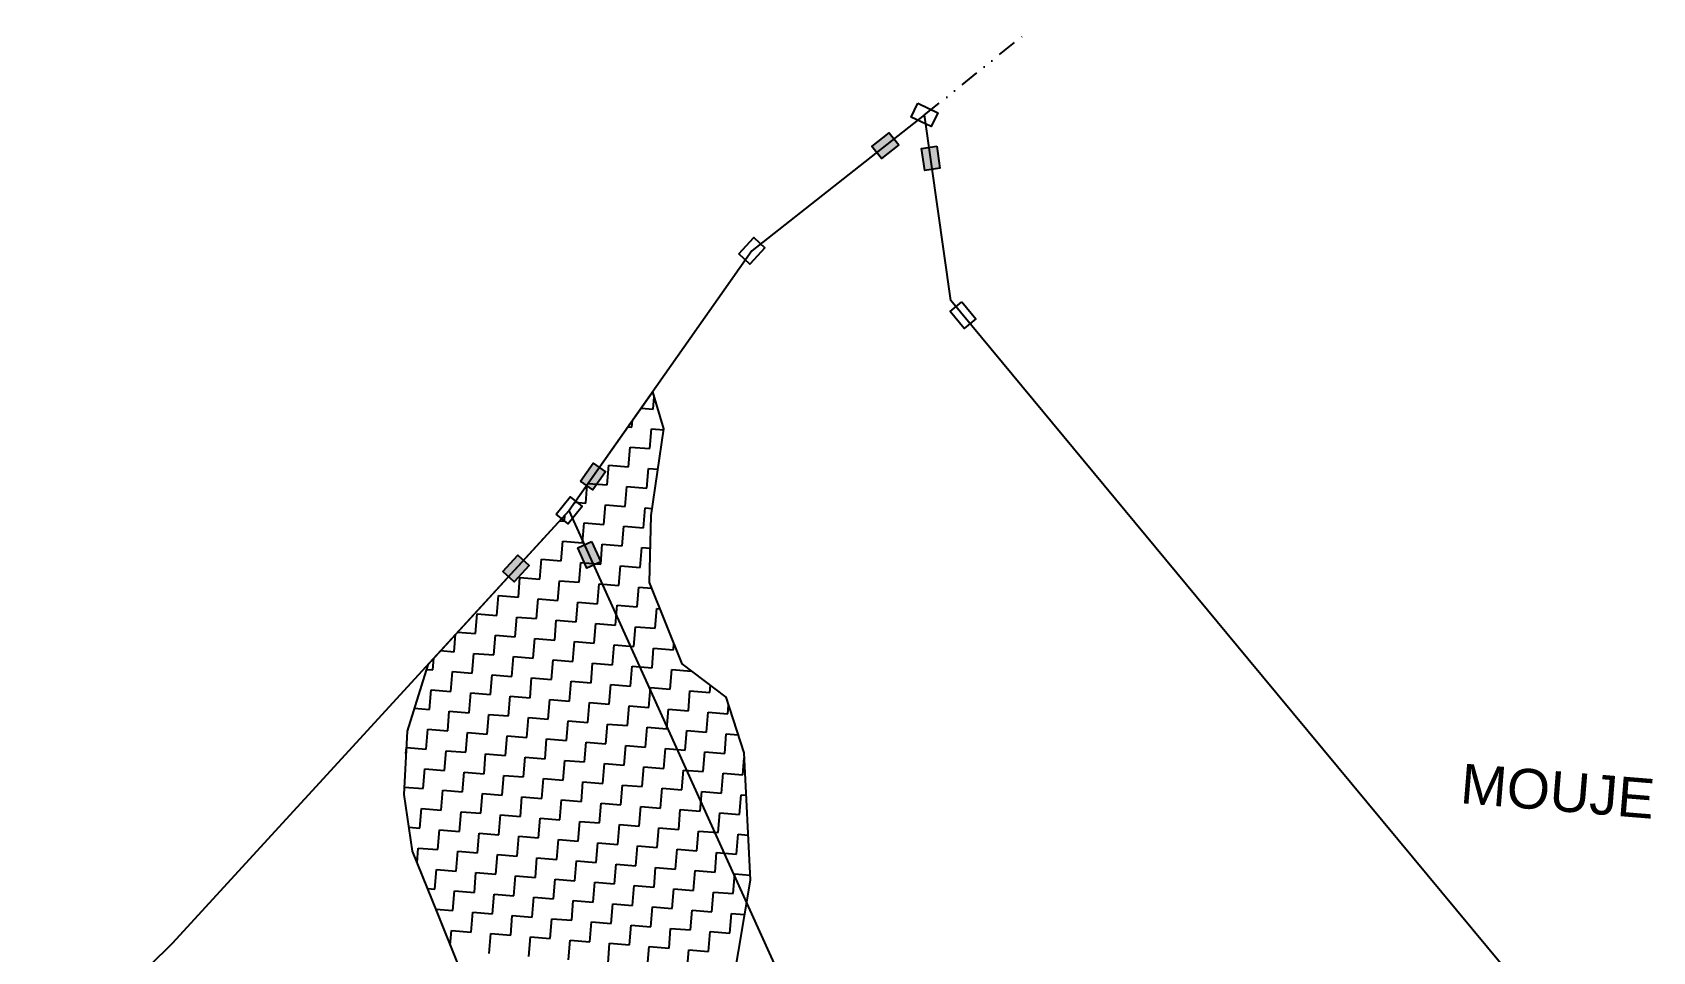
# Model space of a CAD drawing. Header units: metres. Extents: x 286589 to 288713, y 2001360 to 2004418.
# Drawn here: x 287385.2 to 287812.5, y 2004175.9 to 2004418.3 of the extents above; entities that cross this region are included whole.
import ezdxf
from ezdxf.enums import TextEntityAlignment as Align

# ---------------------------------------------------------------- set-up
doc = ezdxf.new("R2010")
doc.units = ezdxf.units.M
doc.header["$MEASUREMENT"] = 0
doc.linetypes.add('DIVIDE', pattern=[1.25, 0.5, -0.25, 0, -0.25, 0, -0.25])
for name, color, linetype in [('POLY_HATCH', 12, 'Continuous'), ('POLY_PARCEL', 6, 'Continuous'), ('TEXT_MAPOUT', 7, 'Continuous'), ('V_BOUND_LINE', 7, 'Continuous'), ('V_DIVIDE_LINE', 7, 'DIVIDE')]:
    doc.layers.add(name, color=color, linetype=linetype)
doc.styles.get("Standard").update_dxf_attribs({"font": 'arial.ttf'})

msp = doc.modelspace()

# ---------------------------------------------------------------- hatches: boundary and pattern name
for points in [[(287606.63, 2004388.17), (287609.13, 2004385), (287613.71, 2004388.61), (287611.21, 2004391.77)], [(287620.54, 2004381.89), (287624.53, 2004382.46), (287623.71, 2004388.23), (287619.72, 2004387.66)], [(287536.41, 2004302.4), (287533.11, 2004304.72), (287529.76, 2004299.96), (287533.06, 2004297.63)], [(287531.45, 2004277.03), (287535.12, 2004278.69), (287532.72, 2004284), (287529.04, 2004282.34)], [(287516.21, 2004277.71), (287513.24, 2004280.43), (287509.3, 2004276.14), (287512.27, 2004273.41)]]:
    msp.add_hatch(color=256).paths.add_polyline_path(points)

# ---------------------------------------------------------------- linework, layer by layer
for points in [[(287618.74, 2004399.59), (287624, 2004397.07), (287622.25, 2004393.44), (287617, 2004395.96)], [(287613.71, 2004388.61), (287609.13, 2004385), (287606.63, 2004388.17), (287611.21, 2004391.77)], [(287623.71, 2004388.23), (287624.53, 2004382.46), (287620.54, 2004381.89), (287619.72, 2004387.66)], [(287571.51, 2004359.92), (287575.47, 2004364.19), (287578.43, 2004361.45), (287574.47, 2004357.18)], [(287630.35, 2004347.26), (287634.07, 2004342.77), (287630.96, 2004340.2), (287627.24, 2004344.69)], [(287529.76, 2004299.96), (287533.11, 2004304.72), (287536.41, 2004302.4), (287533.06, 2004297.63)], [(287523.39, 2004291.2), (287527.03, 2004295.76), (287530.18, 2004293.24), (287526.54, 2004288.69)], [(287532.72, 2004284), (287535.12, 2004278.69), (287531.45, 2004277.03), (287529.04, 2004282.34)], [(287509.3, 2004276.14), (287513.24, 2004280.43), (287516.21, 2004277.71), (287512.27, 2004273.41)]]:
    msp.add_lwpolyline(points, close=True)
at = {"layer": 'POLY_HATCH', "linetype": 'Continuous'}
for p, q in [((287548.95, 2004318.95), (287549.21, 2004322.18)), ((287545.78, 2004319.21), (287548.95, 2004318.95)), ((287542.28, 2004314.25), (287543.3, 2004314.16)), ((287543.3, 2004314.16), (287543.45, 2004315.9)), ((287548.1, 2004308.52), (287548.52, 2004313.74)), ((287548.52, 2004313.74), (287551.74, 2004313.47)), ((287542.45, 2004303.73), (287542.88, 2004308.94)), ((287542.88, 2004308.94), (287548.1, 2004308.52)), ((287536.81, 2004298.93), (287537.24, 2004304.15)), ((287537.24, 2004304.15), (287542.45, 2004303.73)), ((287547.25, 2004298.08), (287547.67, 2004303.3)), ((287547.67, 2004303.3), (287550.22, 2004303.09)), ((287531.17, 2004294.14), (287531.56, 2004299.02)), ((287531.79, 2004299.34), (287536.81, 2004298.93)), ((287541.6, 2004293.29), (287542.03, 2004298.51)), ((287542.03, 2004298.51), (287547.25, 2004298.08)), ((287525.52, 2004289.35), (287525.66, 2004291)), ((287528.29, 2004294.37), (287531.17, 2004294.14)), ((287535.96, 2004288.5), (287536.39, 2004293.71)), ((287536.39, 2004293.71), (287541.6, 2004293.29)), ((287546.4, 2004287.65), (287546.82, 2004292.86)), ((287546.82, 2004292.86), (287548.71, 2004292.71)), ((287524.24, 2004289.45), (287525.52, 2004289.35)), ((287530.32, 2004283.7), (287530.74, 2004288.92)), ((287530.74, 2004288.92), (287535.96, 2004288.5)), ((287540.75, 2004282.85), (287541.18, 2004288.07)), ((287541.18, 2004288.07), (287546.4, 2004287.65)), ((287519.76, 2004284.56), (287519.88, 2004284.55)), ((287519.88, 2004284.55), (287519.89, 2004284.71)), ((287524.67, 2004278.91), (287525.1, 2004284.13)), ((287525.1, 2004284.13), (287530.32, 2004283.7)), ((287535.11, 2004278.06), (287535.53, 2004283.28)), ((287535.53, 2004283.28), (287540.75, 2004282.85)), ((287545.55, 2004277.21), (287545.97, 2004282.43)), ((287545.97, 2004282.43), (287548.21, 2004282.25)), ((287519.03, 2004274.12), (287519.45, 2004279.34)), ((287519.45, 2004279.34), (287524.67, 2004278.91)), ((287529.47, 2004273.27), (287529.89, 2004278.49)), ((287529.89, 2004278.49), (287535.11, 2004278.06)), ((287513.39, 2004269.33), (287513.81, 2004274.54)), ((287513.81, 2004274.54), (287519.03, 2004274.12)), ((287539.9, 2004272.42), (287540.33, 2004277.64)), ((287540.33, 2004277.64), (287545.55, 2004277.21)), ((287507.74, 2004264.53), (287508.17, 2004269.75)), ((287508.17, 2004269.75), (287513.39, 2004269.33)), ((287523.82, 2004268.47), (287524.25, 2004273.69)), ((287524.25, 2004273.69), (287529.47, 2004273.27)), ((287534.26, 2004267.62), (287534.68, 2004272.84)), ((287534.68, 2004272.84), (287539.9, 2004272.42)), ((287544.69, 2004266.77), (287545.12, 2004271.99)), ((287545.12, 2004271.99), (287548.57, 2004271.71)), ((287518.18, 2004263.68), (287518.6, 2004268.9)), ((287518.6, 2004268.9), (287523.82, 2004268.47)), ((287528.61, 2004262.83), (287529.04, 2004268.05)), ((287529.04, 2004268.05), (287534.26, 2004267.62)), ((287539.05, 2004261.98), (287539.48, 2004267.2)), ((287539.48, 2004267.2), (287544.69, 2004266.77)), ((287549.49, 2004261.13), (287549.91, 2004266.35)), ((287549.91, 2004266.35), (287550.75, 2004266.28)), ((287502.1, 2004259.74), (287502.52, 2004264.96)), ((287502.52, 2004264.96), (287507.74, 2004264.53)), ((287512.54, 2004258.89), (287512.96, 2004264.11)), ((287512.96, 2004264.11), (287518.18, 2004263.68)), ((287522.97, 2004258.04), (287523.4, 2004263.26)), ((287523.4, 2004263.26), (287528.61, 2004262.83)), ((287533.41, 2004257.19), (287533.83, 2004262.41)), ((287533.83, 2004262.41), (287539.05, 2004261.98)), ((287543.84, 2004256.34), (287544.27, 2004261.56)), ((287544.27, 2004261.56), (287549.49, 2004261.13)), ((287496.46, 2004254.95), (287496.83, 2004259.55)), ((287497.36, 2004260.13), (287502.1, 2004259.74)), ((287506.89, 2004254.1), (287507.32, 2004259.31)), ((287507.32, 2004259.31), (287512.54, 2004258.89)), ((287517.33, 2004253.25), (287517.75, 2004258.46)), ((287517.75, 2004258.46), (287522.97, 2004258.04)), ((287527.76, 2004252.4), (287528.19, 2004257.61)), ((287528.19, 2004257.61), (287533.41, 2004257.19)), ((287538.2, 2004251.54), (287538.63, 2004256.76)), ((287538.63, 2004256.76), (287543.84, 2004256.34)), ((287554.28, 2004255.49), (287554.42, 2004257.17)), ((287490.81, 2004250.15), (287491.07, 2004253.26)), ((287492.88, 2004255.24), (287496.46, 2004254.95)), ((287501.25, 2004249.3), (287501.67, 2004254.52)), ((287501.67, 2004254.52), (287506.89, 2004254.1)), ((287511.68, 2004248.45), (287512.11, 2004253.67)), ((287512.11, 2004253.67), (287517.33, 2004253.25)), ((287522.12, 2004247.6), (287522.55, 2004252.82)), ((287522.55, 2004252.82), (287527.76, 2004252.4)), ((287548.64, 2004250.69), (287549.06, 2004255.91)), ((287549.06, 2004255.91), (287554.28, 2004255.49)), ((287489.1, 2004250.29), (287490.81, 2004250.15)), ((287495.61, 2004244.51), (287496.03, 2004249.73)), ((287496.03, 2004249.73), (287501.25, 2004249.3)), ((287506.04, 2004243.66), (287506.47, 2004248.88)), ((287506.47, 2004248.88), (287511.68, 2004248.45)), ((287532.56, 2004246.75), (287532.98, 2004251.97)), ((287532.98, 2004251.97), (287538.2, 2004251.54)), ((287542.99, 2004245.9), (287543.42, 2004251.12)), ((287543.42, 2004251.12), (287548.64, 2004250.69)), ((287553.43, 2004245.05), (287553.85, 2004250.27)), ((287553.85, 2004250.27), (287559.07, 2004249.84)), ((287559.07, 2004249.84), (287559.08, 2004249.89)), ((287489.96, 2004239.72), (287490.39, 2004244.94)), ((287490.39, 2004244.94), (287495.61, 2004244.51)), ((287500.4, 2004238.87), (287500.82, 2004244.09)), ((287500.82, 2004244.09), (287506.04, 2004243.66)), ((287516.48, 2004242.81), (287516.9, 2004248.03)), ((287516.9, 2004248.03), (287522.12, 2004247.6)), ((287526.91, 2004241.96), (287527.34, 2004247.18)), ((287527.34, 2004247.18), (287532.56, 2004246.75)), ((287537.35, 2004241.11), (287537.78, 2004246.33)), ((287537.78, 2004246.33), (287542.99, 2004245.9)), ((287547.79, 2004240.26), (287548.21, 2004245.48)), ((287548.21, 2004245.48), (287553.43, 2004245.05)), ((287558.22, 2004239.41), (287558.65, 2004244.63)), ((287558.65, 2004244.63), (287563.87, 2004244.2)), ((287563.87, 2004244.2), (287564.02, 2004246.13)), ((287485.93, 2004240.05), (287489.96, 2004239.72)), ((287510.83, 2004238.02), (287511.26, 2004243.24)), ((287511.26, 2004243.24), (287516.48, 2004242.81)), ((287521.27, 2004237.17), (287521.7, 2004242.38)), ((287521.7, 2004242.38), (287526.91, 2004241.96)), ((287531.71, 2004236.32), (287532.13, 2004241.53)), ((287532.13, 2004241.53), (287537.35, 2004241.11)), ((287542.14, 2004235.47), (287542.57, 2004240.68)), ((287542.57, 2004240.68), (287547.79, 2004240.26)), ((287552.58, 2004234.61), (287553, 2004239.83)), ((287553, 2004239.83), (287558.22, 2004239.41)), ((287568.66, 2004238.56), (287568.85, 2004240.89)), ((287494.75, 2004234.07), (287495.18, 2004239.29)), ((287495.18, 2004239.29), (287500.4, 2004238.87)), ((287505.19, 2004233.22), (287505.62, 2004238.44)), ((287505.62, 2004238.44), (287510.83, 2004238.02)), ((287515.63, 2004232.37), (287516.05, 2004237.59)), ((287516.05, 2004237.59), (287521.27, 2004237.17)), ((287526.06, 2004231.52), (287526.49, 2004236.74)), ((287526.49, 2004236.74), (287531.71, 2004236.32)), ((287536.5, 2004230.67), (287536.92, 2004235.89)), ((287536.92, 2004235.89), (287542.14, 2004235.47)), ((287563.01, 2004233.76), (287563.44, 2004238.98)), ((287563.44, 2004238.98), (287568.66, 2004238.56)), ((287489.11, 2004229.28), (287489.54, 2004234.5)), ((287489.54, 2004234.5), (287494.75, 2004234.07)), ((287499.55, 2004228.43), (287499.97, 2004233.65)), ((287499.97, 2004233.65), (287505.19, 2004233.22)), ((287509.98, 2004227.58), (287510.41, 2004232.8)), ((287510.41, 2004232.8), (287515.63, 2004232.37)), ((287520.42, 2004226.73), (287520.84, 2004231.95)), ((287520.84, 2004231.95), (287526.06, 2004231.52)), ((287530.86, 2004225.88), (287531.28, 2004231.1)), ((287531.28, 2004231.1), (287536.5, 2004230.67)), ((287546.94, 2004229.82), (287547.36, 2004235.04)), ((287547.36, 2004235.04), (287552.58, 2004234.61)), ((287557.37, 2004228.97), (287557.8, 2004234.19)), ((287557.8, 2004234.19), (287563.01, 2004233.76)), ((287567.81, 2004228.12), (287568.23, 2004233.34)), ((287568.23, 2004233.34), (287571.36, 2004233.08)), ((287483.76, 2004228.11), (287483.89, 2004229.71)), ((287483.89, 2004229.71), (287489.11, 2004229.28)), ((287493.9, 2004223.64), (287494.33, 2004228.86)), ((287494.33, 2004228.86), (287499.55, 2004228.43)), ((287504.34, 2004222.79), (287504.77, 2004228.01)), ((287504.77, 2004228.01), (287509.98, 2004227.58)), ((287514.78, 2004221.94), (287515.2, 2004227.16)), ((287515.2, 2004227.16), (287520.42, 2004226.73)), ((287541.29, 2004225.03), (287541.72, 2004230.25)), ((287541.72, 2004230.25), (287546.94, 2004229.82)), ((287551.73, 2004224.18), (287552.15, 2004229.4)), ((287552.15, 2004229.4), (287557.37, 2004228.97)), ((287562.16, 2004223.33), (287562.59, 2004228.55)), ((287562.59, 2004228.55), (287567.81, 2004228.12)), ((287572.6, 2004222.48), (287572.97, 2004226.95)), ((287488.26, 2004218.85), (287488.69, 2004224.06)), ((287488.69, 2004224.06), (287493.9, 2004223.64)), ((287498.7, 2004218), (287499.12, 2004223.21)), ((287499.12, 2004223.21), (287504.34, 2004222.79)), ((287525.21, 2004221.09), (287525.64, 2004226.3)), ((287525.64, 2004226.3), (287530.86, 2004225.88)), ((287535.65, 2004220.24), (287536.07, 2004225.45)), ((287536.07, 2004225.45), (287541.29, 2004225.03)), ((287546.08, 2004219.39), (287546.51, 2004224.6)), ((287546.51, 2004224.6), (287551.73, 2004224.18)), ((287556.52, 2004218.53), (287556.95, 2004223.75)), ((287556.95, 2004223.75), (287562.16, 2004223.33)), ((287566.96, 2004217.68), (287567.38, 2004222.9)), ((287567.38, 2004222.9), (287572.6, 2004222.48)), ((287483.3, 2004219.25), (287488.26, 2004218.85)), ((287493.05, 2004213.2), (287493.48, 2004218.42)), ((287493.48, 2004218.42), (287498.7, 2004218)), ((287509.13, 2004217.14), (287509.56, 2004222.36)), ((287509.56, 2004222.36), (287514.78, 2004221.94)), ((287519.57, 2004216.29), (287519.99, 2004221.51)), ((287519.99, 2004221.51), (287525.21, 2004221.09)), ((287530.01, 2004215.44), (287530.43, 2004220.66)), ((287530.43, 2004220.66), (287535.65, 2004220.24)), ((287540.44, 2004214.59), (287540.87, 2004219.81)), ((287540.87, 2004219.81), (287546.08, 2004219.39)), ((287550.88, 2004213.74), (287551.3, 2004218.96)), ((287551.3, 2004218.96), (287556.52, 2004218.53)), ((287503.49, 2004212.35), (287503.91, 2004217.57)), ((287503.91, 2004217.57), (287509.13, 2004217.14)), ((287513.93, 2004211.5), (287514.35, 2004216.72)), ((287514.35, 2004216.72), (287519.57, 2004216.29)), ((287524.36, 2004210.65), (287524.79, 2004215.87)), ((287524.79, 2004215.87), (287530.01, 2004215.44)), ((287534.8, 2004209.8), (287535.22, 2004215.02)), ((287535.22, 2004215.02), (287540.44, 2004214.59)), ((287545.23, 2004208.95), (287545.66, 2004214.17)), ((287545.66, 2004214.17), (287550.88, 2004213.74)), ((287561.31, 2004212.89), (287561.74, 2004218.11)), ((287561.74, 2004218.11), (287566.96, 2004217.68)), ((287571.75, 2004212.04), (287572.18, 2004217.26)), ((287572.18, 2004217.26), (287573.46, 2004217.15)), ((287487.41, 2004208.41), (287487.83, 2004213.63)), ((287487.83, 2004213.63), (287493.05, 2004213.2)), ((287497.85, 2004207.56), (287498.27, 2004212.78)), ((287498.27, 2004212.78), (287503.49, 2004212.35)), ((287508.28, 2004206.71), (287508.71, 2004211.93)), ((287508.71, 2004211.93), (287513.93, 2004211.5)), ((287518.72, 2004205.86), (287519.14, 2004211.08)), ((287519.14, 2004211.08), (287524.36, 2004210.65)), ((287529.15, 2004205.01), (287529.58, 2004210.23)), ((287529.58, 2004210.23), (287534.8, 2004209.8)), ((287555.67, 2004208.1), (287556.1, 2004213.32)), ((287556.1, 2004213.32), (287561.31, 2004212.89)), ((287566.11, 2004207.25), (287566.53, 2004212.47)), ((287566.53, 2004212.47), (287571.75, 2004212.04)), ((287484.5, 2004208.65), (287487.41, 2004208.41)), ((287492.2, 2004202.77), (287492.63, 2004207.98)), ((287492.63, 2004207.98), (287497.85, 2004207.56)), ((287502.64, 2004201.92), (287503.06, 2004207.13)), ((287503.06, 2004207.13), (287508.28, 2004206.71)), ((287513.07, 2004201.07), (287513.5, 2004206.28)), ((287513.5, 2004206.28), (287518.72, 2004205.86)), ((287523.51, 2004200.21), (287523.94, 2004205.43)), ((287523.94, 2004205.43), (287529.15, 2004205.01)), ((287539.59, 2004204.16), (287540.02, 2004209.37)), ((287540.02, 2004209.37), (287545.23, 2004208.95)), ((287550.03, 2004203.31), (287550.45, 2004208.52)), ((287550.45, 2004208.52), (287555.67, 2004208.1)), ((287560.46, 2004202.46), (287560.89, 2004207.67)), ((287560.89, 2004207.67), (287566.11, 2004207.25)), ((287570.9, 2004201.6), (287571.32, 2004206.82)), ((287571.32, 2004206.82), (287573.99, 2004206.61)), ((287486.67, 2004199.31), (287486.98, 2004203.19)), ((287486.98, 2004203.19), (287492.2, 2004202.77)), ((287497, 2004197.12), (287497.42, 2004202.34)), ((287497.42, 2004202.34), (287502.64, 2004201.92)), ((287507.43, 2004196.27), (287507.86, 2004201.49)), ((287507.86, 2004201.49), (287513.07, 2004201.07)), ((287533.95, 2004199.36), (287534.37, 2004204.58)), ((287534.37, 2004204.58), (287539.59, 2004204.16)), ((287544.38, 2004198.51), (287544.81, 2004203.73)), ((287544.81, 2004203.73), (287550.03, 2004203.31)), ((287554.82, 2004197.66), (287555.24, 2004202.88)), ((287555.24, 2004202.88), (287560.46, 2004202.46)), ((287565.26, 2004196.81), (287565.68, 2004202.03)), ((287565.68, 2004202.03), (287570.9, 2004201.6)), ((287491.35, 2004192.33), (287491.78, 2004197.55)), ((287491.78, 2004197.55), (287497, 2004197.12)), ((287517.87, 2004195.42), (287518.29, 2004200.64)), ((287518.29, 2004200.64), (287523.51, 2004200.21)), ((287528.3, 2004194.57), (287528.73, 2004199.79)), ((287528.73, 2004199.79), (287533.95, 2004199.36)), ((287538.74, 2004193.72), (287539.17, 2004198.94)), ((287539.17, 2004198.94), (287544.38, 2004198.51)), ((287549.18, 2004192.87), (287549.6, 2004198.09)), ((287549.6, 2004198.09), (287554.82, 2004197.66)), ((287559.61, 2004192.02), (287560.04, 2004197.24)), ((287560.04, 2004197.24), (287565.26, 2004196.81)), ((287501.79, 2004191.48), (287502.21, 2004196.7)), ((287502.21, 2004196.7), (287507.43, 2004196.27)), ((287512.22, 2004190.63), (287512.65, 2004195.85)), ((287512.65, 2004195.85), (287517.87, 2004195.42)), ((287522.66, 2004189.78), (287523.09, 2004195)), ((287523.09, 2004195), (287528.3, 2004194.57)), ((287533.1, 2004188.93), (287533.52, 2004194.15)), ((287533.52, 2004194.15), (287538.74, 2004193.72)), ((287543.53, 2004188.08), (287543.96, 2004193.29)), ((287543.96, 2004193.29), (287549.18, 2004192.87)), ((287570.05, 2004191.17), (287570.47, 2004196.39)), ((287570.47, 2004196.39), (287574.52, 2004196.06)), ((287489.41, 2004192.49), (287491.35, 2004192.33)), ((287496.14, 2004186.69), (287496.57, 2004191.9)), ((287496.57, 2004191.9), (287501.79, 2004191.48)), ((287506.58, 2004185.84), (287507.01, 2004191.05)), ((287507.01, 2004191.05), (287512.22, 2004190.63)), ((287517.02, 2004184.99), (287517.44, 2004190.2)), ((287517.44, 2004190.2), (287522.66, 2004189.78)), ((287527.45, 2004184.13), (287527.88, 2004189.35)), ((287527.88, 2004189.35), (287533.1, 2004188.93)), ((287537.89, 2004183.28), (287538.31, 2004188.5)), ((287538.31, 2004188.5), (287543.53, 2004188.08)), ((287553.97, 2004187.23), (287554.39, 2004192.44)), ((287554.39, 2004192.44), (287559.61, 2004192.02)), ((287564.41, 2004186.38), (287564.83, 2004191.59)), ((287564.83, 2004191.59), (287570.05, 2004191.17)), ((287491.6, 2004187.06), (287496.14, 2004186.69)), ((287500.94, 2004181.04), (287501.36, 2004186.26)), ((287501.36, 2004186.26), (287506.58, 2004185.84)), ((287511.37, 2004180.19), (287511.8, 2004185.41)), ((287511.8, 2004185.41), (287517.02, 2004184.99)), ((287521.81, 2004179.34), (287522.23, 2004184.56)), ((287522.23, 2004184.56), (287527.45, 2004184.13)), ((287548.33, 2004182.43), (287548.75, 2004187.65)), ((287548.75, 2004187.65), (287553.97, 2004187.23)), ((287558.76, 2004181.58), (287559.19, 2004186.8)), ((287559.19, 2004186.8), (287564.41, 2004186.38)), ((287569.2, 2004180.73), (287569.62, 2004185.95)), ((287569.62, 2004185.95), (287573.07, 2004185.67)), ((287495.4, 2004177.6), (287495.72, 2004181.47)), ((287495.72, 2004181.47), (287500.94, 2004181.04)), ((287505.73, 2004175.4), (287506.16, 2004180.62)), ((287506.16, 2004180.62), (287511.37, 2004180.19)), ((287532.25, 2004178.49), (287532.67, 2004183.71)), ((287532.67, 2004183.71), (287537.89, 2004183.28)), ((287542.68, 2004177.64), (287543.11, 2004182.86)), ((287543.11, 2004182.86), (287548.33, 2004182.43)), ((287553.12, 2004176.79), (287553.54, 2004182.01)), ((287553.54, 2004182.01), (287558.76, 2004181.58)), ((287563.55, 2004175.94), (287563.98, 2004181.16)), ((287563.98, 2004181.16), (287569.2, 2004180.73)), ((287516.17, 2004174.55), (287516.59, 2004179.77)), ((287516.59, 2004179.77), (287521.81, 2004179.34)), ((287526.6, 2004173.7), (287527.03, 2004178.92)), ((287527.03, 2004178.92), (287532.25, 2004178.49)), ((287537.04, 2004172.85), (287537.46, 2004178.07)), ((287537.46, 2004178.07), (287542.68, 2004177.64)), ((287547.47, 2004172), (287547.9, 2004177.22)), ((287547.9, 2004177.22), (287553.12, 2004176.79)), ((287557.91, 2004171.15), (287558.34, 2004176.36)), ((287558.34, 2004176.36), (287563.55, 2004175.94))]:
    msp.add_line(p, q, dxfattribs=at)
at = {"layer": 'POLY_HATCH'}
msp.add_lwpolyline([(287569.83, 2004166.51), (287574.59, 2004194.68), (287572.9, 2004228.3), (287568.18, 2004242.97), (287556.58, 2004251.79), (287547.98, 2004273.17), (287548.44, 2004290.86), (287551.78, 2004313.73), (287548.81, 2004323.51), (287526.78, 2004292.22), (287489.48, 2004251.52), (287484.07, 2004234), (287483.2, 2004217.33), (287485.43, 2004202.38), (287491.99, 2004186.09), (287497.72, 2004171.84)], dxfattribs=at)
at = {"layer": 'POLY_PARCEL'}
msp.add_line((287623.31, 2004079), (287526.78, 2004292.22), dxfattribs=at)
at = {"layer": 'V_BOUND_LINE'}
for p, q in [((287620.5, 2004396.51), (287574.97, 2004360.68)), ((287627.46, 2004347.59), (287620.5, 2004396.51)), ((287574.97, 2004360.68), (287526.78, 2004292.22)), ((287705.73, 2004253.09), (287627.46, 2004347.59)), ((287526.78, 2004292.22), (287422.1, 2004178.02)), ((287776.67, 2004167.61), (287705.73, 2004253.09)), ((287422.1, 2004178.02), (287385.24, 2004141.87))]:
    msp.add_line(p, q, dxfattribs=at)
at = {"layer": 'V_DIVIDE_LINE', "ltscale": 10}
msp.add_line((287620.5, 2004396.51), (287647.55, 2004418.27), dxfattribs=at)

# ---------------------------------------------------------------- texts
at = {"layer": 'TEXT_MAPOUT'}
msp.add_text('MOUJE', height=10.471, rotation=355.34, dxfattribs=at).set_placement((287787.05, 2004212.97), align=Align.CENTER)

doc.saveas('drawing.dxf')
